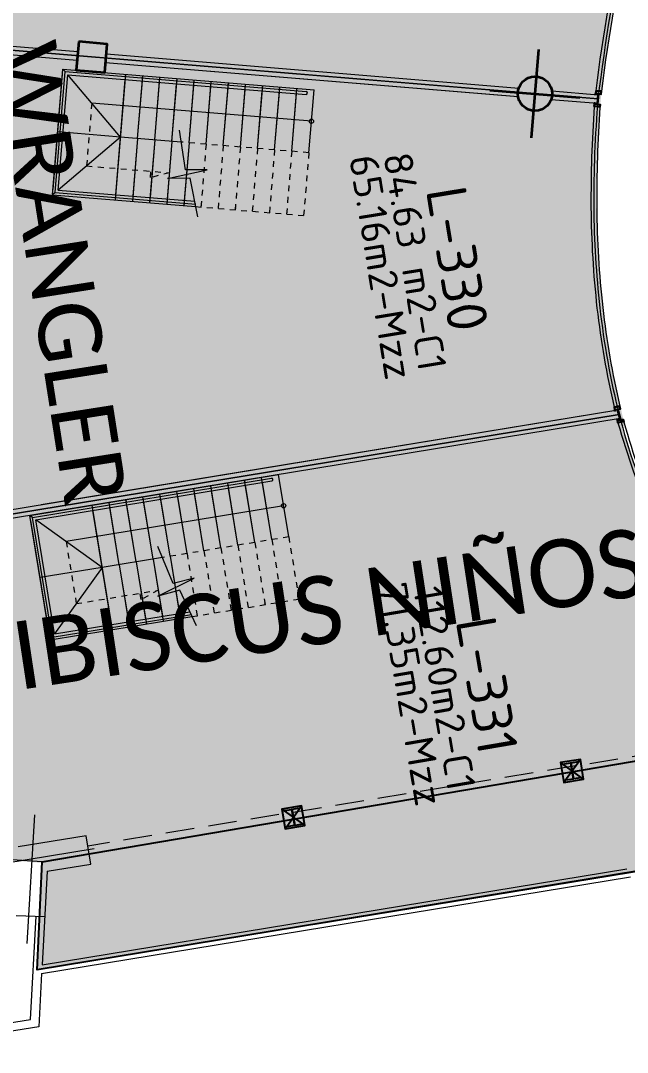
# Model space of a CAD drawing. Header units: metres. Extents: x 2 to 659295185, y -28 to 1124222152.
# Drawn here: x 655494.41 to 655505.01, y 1126531.21 to 1126549.21 of the extents above; entities that cross this region are included whole.
import ezdxf
from ezdxf.enums import TextEntityAlignment as Align

# ---------------------------------------------------------------- set-up
doc = ezdxf.new("R2010")
doc.units = ezdxf.units.M
doc.header["$MEASUREMENT"] = 0
for name, pattern in [('CCSM_C1_CUERPO BJ$0$CONTINUA', [0]), ('CCSM_C1_CUERPO CK$0$DASHED', [0.75, 0.5, -0.25]), ('CCSM_C1_CUERPO CK$0$HIDDEN', [0.375, 0.25, -0.125]), ('CONTINUA', [0]), ('DASHDOT', [1, 0.5, -0.25, 0, -0.25]), ('HIDDEN', [0.375, 0.25, -0.125])]:
    doc.linetypes.add(name, pattern=pattern)
doc.layers.get('0').update_dxf_attribs({"linetype": 'CONTINUOUS'})
for name, color, linetype in [('CCSM_C1_CUERPO BJ$0$-aa_niveles reales mz', 60, 'CONTINUOUS'), ('CCSM_C1_CUERPO BJ$0$A-AREAS COMERCIALES', 151, 'CONTINUOUS'), ('CCSM_C1_CUERPO BJ$0$A-FRENTE DE LOCAL', 4, 'CONTINUOUS'), ('CCSM_C1_CUERPO BJ$0$A-LOCAL ID', 7, 'CONTINUOUS'), ('CCSM_C1_CUERPO BJ$0$A-MARCOS LOCALES', 4, 'CONTINUOUS'), ('CCSM_C1_CUERPO BJ$0$A-PARED', 2, 'CCSM_C1_CUERPO BJ$0$CONTINUA'), ('CCSM_C1_CUERPO BJ$0$EQUIPOS', 5, 'CONTINUOUS'), ('CCSM_C1_CUERPO BJ$0$ID_AREA EXACTA', 7, 'CONTINUOUS'), ('CCSM_C1_CUERPO BJ$0$ID_Nº LOCAL', 7, 'CONTINUOUS'), ('CCSM_C1_CUERPO BJ$0$ID_RUBRO', 7, 'CONTINUOUS'), ('CCSM_C1_CUERPO CK$0$A-PROYECCIONES SUP', 5, 'CCSM_C1_CUERPO CK$0$DASHED')]:
    doc.layers.add(name, color=color, linetype=linetype)
for name, color, linetype, lineweight in [('CCSM_XREF ESTRUCTURA15$0$E-CA-COLUMNA', 2, 'CONTINUOUS', 35), ('CCSM_XREF ESTRUCTURA15$0$E-CJ-COLUMNA', 2, 'CONTINUOUS', 35), ('LOCALES ASIGNADOS', 41, 'DASHDOT', 0), ('NOMBRES LOCATARIOS', 7, 'CONTINUA', 0), ('XREF ESCALERAS', 252, 'CONTINUOUS', 0)]:
    doc.layers.add(name, color=color, linetype=linetype, lineweight=lineweight)
doc.styles.add('CCSM_C1_CUERPO BJ$0$ROMANS', font='romans__.ttf')
doc.styles.get("Standard").update_dxf_attribs({"font": 'tahoma.ttf'})

# ---------------------------------------------------------------- blocks, each defined once
blk = doc.blocks.new('CCSM_C1_CUERPO BJ$0$frente en elipse')
for points in [[(-0.09, 0.06), (-0.14, 0.065), (-0.14, -0.04), (-0.09, -0.04), (-0.09, 0.06)], [(0.095, 0.043), (0.141, 0.04), (0.14, -0.063), (0.09, -0.063), (0.09, 0.044), (0.095, 0.043)]]:
    blk.add_lwpolyline(points)
for points in [[(-0.135, -0.035), (-0.095, -0.035), (-0.095, 0.055), (-0.135, 0.06)], [(0.085, -0.057), (0.075, -0.057), (0.075, -0.062), (0.09, -0.062), (0.09, -0.005), (-0.09, 0.015), (-0.09, -0.04), (-0.075, -0.04), (-0.075, -0.035), (-0.085, -0.035), (-0.085, 0.01), (0.085, -0.01)], [(0.135, -0.058), (0.095, -0.058), (0.095, 0.039), (0.136, 0.035)]]:
    blk.add_lwpolyline(points, close=True)
blk = doc.blocks.new('CCSM_C1_CUERPO BJ$0$FRENTE DE LOCAL')
for points in [[(-0.14, 0), (-0.09, 0), (-0.09, -0.1), (-0.14, -0.1)], [(-0.135, -0.005), (-0.095, -0.005), (-0.095, -0.095), (-0.135, -0.095)], [(-0.085, -0.005), (-0.075, -0.005), (-0.075, 0), (-0.09, 0), (-0.09, -0.055), (0.09, -0.055), (0.09, 0), (0.075, 0), (0.075, -0.005), (0.085, -0.005), (0.085, -0.05), (-0.085, -0.05)], [(0.14, 0), (0.09, 0), (0.09, -0.1), (0.14, -0.1)], [(0.135, -0.005), (0.095, -0.005), (0.095, -0.095), (0.135, -0.095)]]:
    blk.add_lwpolyline(points, close=True)
blk = doc.blocks.new('CCSM_C1_CUERPO BJ$0$refuerzos')
at = {"layer": 'CCSM_C1_CUERPO BJ$0$-aa_niveles reales mz'}
blk.add_lwpolyline([(-1005676.254, 829072.727), (-1005676.254, 829072.377), (-1005675.904, 829072.377), (-1005675.904, 829072.727)], close=True, dxfattribs=at)
at = {"layer": 'CCSM_C1_CUERPO BJ$0$EQUIPOS'}
blk.add_line((-1005676.254, 829072.727), (-1005675.904, 829072.377), dxfattribs=at)
blk.add_lwpolyline([(-1005676.254, 829072.377), (-1005676.223, 829072.377), (-1005676.223, 829072.546), (-1005675.936, 829072.546), (-1005675.936, 829072.377), (-1005675.904, 829072.377), (-1005675.904, 829072.727), (-1005675.936, 829072.727), (-1005675.936, 829072.558), (-1005676.223, 829072.558), (-1005676.223, 829072.727), (-1005676.254, 829072.727)], close=True, dxfattribs=at)
blk = doc.blocks.new('CCSM_C1_CUERPO BJ$0$refuerzos1')
at = {"layer": 'CCSM_C1_CUERPO BJ$0$EQUIPOS'}
blk.add_line((-1005675.904, 829072.727), (-1005676.254, 829072.377), dxfattribs=at)
at = {"layer": 'CCSM_C1_CUERPO BJ$0$A-PARED'}
blk.add_blockref('CCSM_C1_CUERPO BJ$0$refuerzos', (0, 0), dxfattribs=at)
blk = doc.blocks.new('CCSM_C1_CUERPO BJ$0$IDENT LOCAL')
at = {"style": 'CCSM_C1_CUERPO BJ$0$ROMANS'}
for tag, height, p in [('AREA-EXACTA', 0.5, (0.587, 0.096)), ('NºLOCAL', 0.7, (1.17, 0.119)), ('RUBRO', 0.35, (0, 0)), ('USO', 0.35, (-0.587, -0.096))]:
    blk.add_attdef(tag, text='', height=height, rotation=279.3085, dxfattribs=at).set_placement(p, align=Align.BOTTOM_CENTER)
blk = doc.blocks.new('CCSM_XREF ESTRUCTURA15$0$CCSM_COLUM REDONDA')
at = {"color": 5}
for p, q in [((0, 0.774), (0, -0.774)), ((-0.789, 0), (0.789, 0))]:
    blk.add_line(p, q, dxfattribs=at)
blk.add_circle((0, 0), 0.3)
blk = doc.blocks.new('CCSM_XREF ESTRUCTURA15$0$CCSM_COLUMNA REC')
at = {"layer": 'CCSM_XREF ESTRUCTURA15$0$E-CA-COLUMNA'}
blk.add_lwpolyline([(-0.25, -0.25), (0.25, -0.25), (0.25, 0.25), (-0.25, 0.25)], close=True, dxfattribs=at)
blk = doc.blocks.new('stairs')
at = {"layer": 'XREF ESCALERAS'}
for p, q in [((655586.147, 1126406.541), (655586.147, 1126404.035)), ((655586.147, 1126406.541), (655588.347, 1126406.541)), ((655586.147, 1126406.541), (655586.147, 1126404.035)), ((655586.147, 1126406.541), (655588.347, 1126406.541)), ((655586.187, 1126406.501), (655586.147, 1126406.541)), ((655586.187, 1126406.501), (655588.307, 1126406.501)), ((655586.187, 1126406.501), (655586.187, 1126404.035)), ((655586.237, 1126406.541), (655588.257, 1126406.541)), ((655587.247, 1126405.441), (655587.247, 1126406.541)), ((655587.247, 1126405.441), (655587.247, 1126406.541)), ((655588.307, 1126406.501), (655588.347, 1126406.541)), ((655588.307, 1126406.501), (655588.307, 1126402.275)), ((655588.347, 1126406.541), (655588.347, 1126402.141)), ((655588.347, 1126406.541), (655588.347, 1126402.141)), ((655586.237, 1126406.451), (655588.257, 1126406.451)), ((655586.237, 1126406.451), (655586.237, 1126404.057)), ((655587.247, 1126405.441), (655586.237, 1126406.451)), ((655587.247, 1126405.441), (655588.257, 1126406.451)), ((655588.257, 1126406.451), (655588.257, 1126402.274)), ((655587.797, 1126402.141), (655587.797, 1126405.991)), ((655586.147, 1126405.441), (655586.187, 1126405.441)), ((655586.147, 1126405.441), (655588.347, 1126405.441)), ((655586.237, 1126405.441), (655588.257, 1126405.441)), ((655587.247, 1126404.376), (655587.247, 1126405.441)), ((655587.247, 1126404.376), (655587.247, 1126405.441)), ((655588.307, 1126405.441), (655588.347, 1126405.441)), ((655586.187, 1126405.141), (655586.147, 1126405.141)), ((655587.247, 1126405.141), (655586.147, 1126405.141)), ((655587.247, 1126405.141), (655586.237, 1126405.141)), ((655587.247, 1126405.141), (655588.257, 1126405.141)), ((655587.247, 1126405.141), (655588.347, 1126405.141)), ((655588.307, 1126405.141), (655588.347, 1126405.141)), ((655586.187, 1126404.841), (655586.147, 1126404.841)), ((655587.247, 1126404.841), (655586.147, 1126404.841)), ((655587.247, 1126404.841), (655586.237, 1126404.841)), ((655587.247, 1126404.841), (655588.257, 1126404.841)), ((655587.247, 1126404.841), (655588.347, 1126404.841)), ((655588.307, 1126404.841), (655588.347, 1126404.841)), ((655586.187, 1126404.541), (655586.147, 1126404.541)), ((655587.247, 1126404.541), (655586.147, 1126404.541)), ((655587.247, 1126404.541), (655586.237, 1126404.541)), ((655587.247, 1126404.541), (655588.257, 1126404.541)), ((655587.247, 1126404.541), (655588.347, 1126404.541)), ((655588.307, 1126404.541), (655588.347, 1126404.541)), ((655586.187, 1126404.241), (655586.147, 1126404.241)), ((655587.247, 1126404.241), (655586.147, 1126404.241)), ((655587.247, 1126404.241), (655586.237, 1126404.241)), ((655587.247, 1126404.241), (655588.257, 1126404.241)), ((655587.247, 1126404.241), (655588.347, 1126404.241)), ((655588.307, 1126404.241), (655588.347, 1126404.241)), ((655587.247, 1126403.941), (655588.257, 1126403.941)), ((655587.247, 1126403.941), (655588.347, 1126403.941)), ((655588.307, 1126403.941), (655588.347, 1126403.941)), ((655587.247, 1126403.641), (655588.257, 1126403.641)), ((655587.247, 1126403.641), (655588.347, 1126403.641)), ((655588.307, 1126403.641), (655588.347, 1126403.641)), ((655587.247, 1126403.341), (655588.257, 1126403.341)), ((655587.247, 1126403.341), (655588.347, 1126403.341)), ((655588.307, 1126403.341), (655588.347, 1126403.341)), ((655587.247, 1126403.041), (655588.257, 1126403.041)), ((655587.247, 1126403.041), (655588.347, 1126403.041)), ((655588.307, 1126403.041), (655588.347, 1126403.041)), ((655587.247, 1126402.741), (655588.257, 1126402.741)), ((655587.247, 1126402.741), (655588.347, 1126402.741)), ((655588.307, 1126402.741), (655588.347, 1126402.741)), ((655587.247, 1126402.441), (655588.257, 1126402.441)), ((655587.247, 1126402.441), (655588.347, 1126402.441)), ((655588.307, 1126402.441), (655588.347, 1126402.441)), ((655587.247, 1126402.141), (655588.347, 1126402.141)), ((655587.247, 1126402.141), (655588.347, 1126402.141))]:
    blk.add_line(p, q, dxfattribs=at)
at = {"layer": 'XREF ESCALERAS', "linetype": 'CCSM_C1_CUERPO CK$0$HIDDEN', "ltscale": 0.02}
for p, q in [((655587.247, 1126402.141), (655587.247, 1126404.376)), ((655587.247, 1126402.141), (655587.247, 1126404.376)), ((655586.147, 1126404.035), (655586.147, 1126404.032)), ((655586.187, 1126404.035), (655586.187, 1126404.043)), ((655586.187, 1126403.941), (655586.147, 1126403.941)), ((655586.187, 1126403.641), (655586.147, 1126403.641)), ((655586.187, 1126403.341), (655586.147, 1126403.341)), ((655586.187, 1126403.041), (655586.147, 1126403.041)), ((655586.187, 1126402.741), (655586.147, 1126402.741)), ((655586.187, 1126402.441), (655586.147, 1126402.441))]:
    blk.add_line(p, q, dxfattribs=at)
at = {"layer": 'XREF ESCALERAS', "linetype": 'HIDDEN', "ltscale": 0.02}
for p, q in [((655586.147, 1126404.035), (655586.147, 1126402.141)), ((655587.247, 1126403.941), (655586.147, 1126403.941)), ((655587.247, 1126403.641), (655586.147, 1126403.641)), ((655587.247, 1126403.341), (655586.147, 1126403.341)), ((655587.247, 1126403.041), (655586.147, 1126403.041)), ((655587.247, 1126402.741), (655586.147, 1126402.741)), ((655587.247, 1126402.441), (655586.147, 1126402.441)), ((655587.247, 1126402.141), (655586.147, 1126402.141)), ((655587.247, 1126402.141), (655586.147, 1126402.141))]:
    blk.add_line(p, q, dxfattribs=at)
at = {"layer": 'XREF ESCALERAS', "linetype": 'CCSM_C1_CUERPO CK$0$HIDDEN', "ltscale": 0.02}
blk.add_lwpolyline([(655587.797, 1126405.991), (655586.697, 1126405.991), (655586.697, 1126404.541), (655586.585, 1126404.861), (655586.697, 1126404.862)], dxfattribs=at)
at = {"layer": 'XREF ESCALERAS'}
blk.add_lwpolyline([(655585.973, 1126403.983), (655586.636, 1126404.168), (655586.594, 1126404.565), (655586.802, 1126403.885), (655586.771, 1126404.266), (655587.451, 1126404.424)], dxfattribs=at)
blk.add_circle((655587.797, 1126402.141), 0.0379, dxfattribs=at)
blk.add_circle((655587.797, 1126402.141), 0.0379, dxfattribs=at)
blk.add_arc((655588.282, 1126402.276), 0.0251, 184.3725, 356.1588, dxfattribs=at)

msp = doc.modelspace()

# ---------------------------------------------------------------- hatches: boundary and pattern name
at = {"layer": 'LOCALES ASIGNADOS'}
h = msp.add_hatch(color=256, dxfattribs=at)
edge = h.paths.add_edge_path()
edge.add_line((655492.8314, 1126548.8137), (655504.5407, 1126547.8428))
edge.add_arc((655533.0003, 1126544.8595), 28.6156, 149.86106, 174.01574, ccw=False)
edge.add_line((655508.2533, 1126559.2273), (655508.1132, 1126561.1143))
edge.add_line((655508.1132, 1126561.1143), (655483.9539, 1126557.1544))
edge.add_arc((656380.76, 1126466.6577), 901.3605, 174.2377892, 174.8828286)
edge.add_line((655482.9919, 1126547.0526), (655492.6203, 1126546.3418))
edge.add_line((655492.6203, 1126546.3418), (655492.8314, 1126548.8137))
h = msp.add_hatch(color=256, dxfattribs=at)
edge = h.paths.add_edge_path()
edge.add_arc((655524.2742, 1126546.1215), 19.8555, 175.01488, 180.48169)
edge.add_arc((655521.3007, 1126546.0909), 16.8818, 180.46265, 186.41592)
edge.add_arc((655518.3693, 1126545.7547), 13.9312, 186.38896, 194.18229)
edge.add_line((655504.8627, 1126542.3414), (655492.1816, 1126540.2628))
edge.add_arc((655817.3137, 1126519.8553), 325.7719, 174.899619, 176.408439, ccw=False)
edge.add_line((655492.8317, 1126548.8167), (655504.4938, 1126547.8469))
h = msp.add_hatch(color=256, dxfattribs=at)
edge = h.paths.add_edge_path()
edge.add_arc((655979.8049, 1126505.5767), 486.4616, 174.924506, 175.889845)
edge.add_line((655494.5945, 1126540.4434), (655504.9641, 1126542.1431))
edge.add_arc((655520.9359, 1126546.1952), 16.4778, 174.26149, 194.23587, ccw=False)
edge.add_line((655504.5407, 1126547.8428), (655495.2508, 1126548.6131))
for points in [[(655507.0636, 1126538.2135), (655506.5666, 1126538.7692), (655506.1706, 1126539.3123), (655505.9003, 1126539.7448), (655505.6361, 1126540.2334), (655505.3238, 1126540.9299), (655505.1392, 1126541.4203), (655504.9636, 1126541.9704), (655504.8632, 1126542.3415), (655492.1816, 1126540.2628), (655491.7773, 1126534.7358), (655494.8039, 1126534.5144), (655508.0408, 1126536.7823), (655507.6266, 1126537.7073)], [(655494.7814, 1126534.534), (655494.6978, 1126532.6499), (655508.853, 1126534.9735), (655508.0407, 1126536.7826)]]:
    msp.add_hatch(color=256, dxfattribs=at).paths.add_polyline_path(points)
h = msp.add_hatch(color=256, dxfattribs=at)
edge = h.paths.add_edge_path()
edge.add_line((655523.1959, 1126484.6977), (655511.4574, 1126482.7737))
edge.add_arc((492466.1192, 1099756.7687), 165221.2506, 9.306558127, 9.309002861, ccw=False)
edge.add_line((655512.5976, 1126475.8167), (655524.4397, 1126477.7575))
edge.add_arc((655211.3975, 1126425.2356), 317.4177, 9.524316, 10.79705)

# ---------------------------------------------------------------- linework, layer by layer
msp.add_lwpolyline([(655494.7814, 1126534.534), (655508.0407, 1126536.7826), (655508.853, 1126534.9735), (655494.6978, 1126532.6499), (655494.7814, 1126534.534)])
at = {"layer": 'CCSM_C1_CUERPO BJ$0$A-AREAS COMERCIALES', "lineweight": 5}
for points in [[(655484.0957, 1126557.1777), (655508.1127, 1126561.1142), (655508.2528, 1126559.2267, 0.0486078), (655505.8198, 1126553.8061, 0.0509398), (655504.4922, 1126547.8469), (655492.8316, 1126548.8167, 0.0002501), (655492.6432, 1126546.3377), (655483.1171, 1126547.0309), (655483.6041, 1126552.0802), (655484.0957, 1126557.1777)], [(655508.0409, 1126536.7822), (655508.853, 1126534.9735), (655499.4757, 1126533.4365), (655494.6978, 1126532.6499), (655494.6978, 1126532.6499), (655494.6978, 1126532.6499), (655494.7814, 1126534.534), (655491.8082, 1126534.7335), (655491.8003, 1126534.7417, 0.001155), (655492.1816, 1126540.2628), (655504.8632, 1126542.3415, 0.0447602), (655505.4963, 1126540.5274, 0.0519846), (655506.3833, 1126539.0084, 0.0654017), (655507.6266, 1126537.7073, -0.0020497), (655508.0408, 1126536.7823)]]:
    msp.add_lwpolyline(points, format="xyb", dxfattribs=at)
msp.add_lwpolyline([(655504.4934, 1126547.8468, 0.023858), (655504.419, 1126545.9545, 0.0259819), (655504.5242, 1126544.2044, 0.0340179), (655504.8623, 1126542.3414), (655492.1816, 1126540.2628, -0.0000078), (655492.8317, 1126548.8167)], format="xyb", close=True, dxfattribs=at)
at = {"layer": 'CCSM_C1_CUERPO BJ$0$A-FRENTE DE LOCAL', "lineweight": 5}
for points in [[(655508.185, 1126559.2089, 0.0481279), (655505.7495, 1126553.7537, 0.0488371), (655504.4534, 1126547.9913, 0.0573066)], [(655504.4257, 1126547.7126, 0.0182802), (655504.3694, 1126545.9542, 0.0259819), (655504.4749, 1126544.1989, 0.0281725), (655504.7738, 1126542.469, 0.0314882)], [(655504.5252, 1126547.7027, 0.0182172), (655504.4694, 1126545.955, 0.0259819), (655504.5743, 1126544.21, 0.0296317), (655504.875, 1126542.4858, 0.0314882)], [(655504.8414, 1126542.1961, 0.0372178), (655505.4512, 1126540.5068, 0.0526145), (655506.3561, 1126538.9616, 0.0629963), (655507.5606, 1126537.6969, 0.0641962)], [(655504.945, 1126542.2131, 0.0394427), (655505.5423, 1126540.5481, 0.0526145), (655506.4366, 1126539.0209, 0.0629962), (655507.6238, 1126537.7744, 0.0616782)]]:
    msp.add_lwpolyline(points, format="xyb", dxfattribs=at)
msp.add_arc((655534.5325, 1126544.2528), 30.2105, 161.73301, 172.91054, dxfattribs=at)
at = {"layer": 'CCSM_C1_CUERPO BJ$0$A-PARED', "lineweight": 5}
for p, q in [((655504.8791, 1126542.2681), (655504.8376, 1126542.4133)), ((655504.8791, 1126542.2681), (655504.8376, 1126542.4133)), ((655504.8791, 1126542.2681), (655504.8376, 1126542.4133)), ((655499.1839, 1126535.2328), (655499.1592, 1126535.3807)), ((655499.5507, 1126533.4438), (655508.7765, 1126534.956)), ((655494.7822, 1126532.7382), (655504.9956, 1126534.4123)), ((655494.7738, 1126532.5849), (655505.06, 1126534.2708)), ((655494.5807, 1126531.7833), (655494.6774, 1126533.5838))]:
    msp.add_line(p, q, dxfattribs=at)
for points in [[(655492.7529, 1126548.8926), (655495.4067, 1126548.6731)], [(655492.8918, 1126548.7306), (655495.3935, 1126548.5237)], [(655495.905, 1126548.632), (655503.1077, 1126548.0367)], [(655495.905, 1126548.6319), (655503.1072, 1126548.0367)], [(655495.8918, 1126548.4826), (655503.0953, 1126547.8872)], [(655495.8918, 1126548.4825), (655503.0949, 1126547.8872)], [(655503.6743, 1126547.8394), (655504.4819, 1126547.7726)], [(655503.6867, 1126547.9889), (655504.4968, 1126547.9219), (655504.4819, 1126547.7726)], [(655504.8786, 1126542.268), (655492.2567, 1126540.1991)], [(655504.8372, 1126542.4133), (655492.2676, 1126540.3529)], [(655504.8376, 1126542.4133), (655494.7679, 1126540.7628)], [(655494.8712, 1126534.3703), (655494.7822, 1126532.7382)], [(655494.7738, 1126532.5849), (655494.723, 1126531.6515), (655492.0228, 1126531.2236)], [(655492.1251, 1126531.3953), (655494.5808, 1126531.7833)]]:
    msp.add_lwpolyline(points, dxfattribs=at)
at = {"layer": 'CCSM_C1_CUERPO CK$0$A-PROYECCIONES SUP', "lineweight": 5}
msp.add_line((655506.3214, 1126536.5702), (655495.5796, 1126534.8095), dxfattribs=at)
at = {"layer": 'CCSM_XREF ESTRUCTURA15$0$E-CJ-COLUMNA', "color": 5, "lineweight": 5}
for p, q in [((655494.5235, 1126533.1096), (655494.6546, 1126535.3531)), ((655495.6903, 1126534.7579), (655494.1334, 1126534.5027))]:
    msp.add_line(p, q, dxfattribs=at)
at = {"layer": 'CCSM_XREF ESTRUCTURA15$0$E-CJ-COLUMNA', "lineweight": 5}
for p, q in [((655495.5503, 1126534.9883), (655494.3661, 1126534.7942)), ((655495.6312, 1126534.4949), (655495.5503, 1126534.9883)), ((655494.8712, 1126534.3703), (655495.6312, 1126534.4949)), ((655494.3283, 1126533.5948), (655494.828, 1126533.579))]:
    msp.add_line(p, q, dxfattribs=at)

# ---------------------------------------------------------------- block references
at = {"layer": 'CCSM_C1_CUERPO BJ$0$A-LOCAL ID', "lineweight": 5}
ref = msp.add_blockref('CCSM_C1_CUERPO BJ$0$IDENT LOCAL', (655500.067, 1126544.7361), dxfattribs=at)
ref.add_attrib('NºLOCAL', 'L-330', dxfattribs={"layer": 'CCSM_C1_CUERPO BJ$0$ID_Nº LOCAL', "height": 0.7, "rotation": 279.30845, "style": 'CCSM_C1_CUERPO BJ$0$ROMANS'}).set_placement((655501.4831, 1126544.9682), align=Align.BOTTOM_CENTER)
ref.add_attrib('RUBRO', '65.16m2-Mzz', dxfattribs={"layer": 'CCSM_C1_CUERPO BJ$0$ID_RUBRO', "height": 0.5, "rotation": 279.30845, "style": 'CCSM_C1_CUERPO BJ$0$ROMANS'}).set_placement((655500.3133, 1126544.8489), align=Align.BOTTOM_CENTER)
ref.add_attrib('AREA-EXACTA', '84.63 m2-C1', dxfattribs={"layer": 'CCSM_C1_CUERPO BJ$0$ID_AREA EXACTA', "height": 0.5, "rotation": 279.30845, "style": 'CCSM_C1_CUERPO BJ$0$ROMANS'}).set_placement((655500.9004, 1126544.9451), align=Align.BOTTOM_CENTER)
ref = msp.add_blockref('CCSM_C1_CUERPO BJ$0$IDENT LOCAL', (655500.5852, 1126537.2787), dxfattribs=dict(at, rotation=0.3939104778949754))
ref.add_attrib('NºLOCAL', 'L-331', dxfattribs={"layer": 'CCSM_C1_CUERPO BJ$0$ID_Nº LOCAL', "height": 0.7, "rotation": 279.70236, "style": 'CCSM_C1_CUERPO BJ$0$ROMANS'}).set_placement((655501.9996, 1126537.5205), align=Align.BOTTOM_CENTER)
ref.add_attrib('RUBRO', '71.35m2-Mzz', dxfattribs={"layer": 'CCSM_C1_CUERPO BJ$0$ID_RUBRO', "height": 0.5, "rotation": 279.70236, "style": 'CCSM_C1_CUERPO BJ$0$ROMANS'}).set_placement((655500.8306, 1126537.3931), align=Align.BOTTOM_CENTER)
ref.add_attrib('AREA-EXACTA', '112.60m2-C1', dxfattribs={"layer": 'CCSM_C1_CUERPO BJ$0$ID_AREA EXACTA', "height": 0.5, "rotation": 279.70236, "style": 'CCSM_C1_CUERPO BJ$0$ROMANS'}).set_placement((655501.4171, 1126537.4934), align=Align.BOTTOM_CENTER)
at = {"layer": 'CCSM_C1_CUERPO BJ$0$A-MARCOS LOCALES', "lineweight": 5, "xscale": -1}
for name, p, rotation in [('CCSM_C1_CUERPO BJ$0$FRENTE DE LOCAL', (655504.4396, 1126547.8519), 84.30845129491834), ('CCSM_C1_CUERPO BJ$0$FRENTE DE LOCAL', (655504.4396, 1126547.8519), 84.30845129491834), ('CCSM_C1_CUERPO BJ$0$FRENTE DE LOCAL', (655504.4396, 1126547.8519), 84.30845129491834), ('CCSM_C1_CUERPO BJ$0$frente en elipse', (655504.8584, 1126542.3406), 279.3084512798494), ('CCSM_C1_CUERPO BJ$0$frente en elipse', (655504.8584, 1126542.3406), 279.3084512798494), ('CCSM_C1_CUERPO BJ$0$frente en elipse', (655504.8584, 1126542.3406), 279.3084512798494)]:
    msp.add_blockref(name, p, dxfattribs=dict(at, rotation=rotation))
at = {"layer": 'CCSM_C1_CUERPO BJ$0$A-PARED', "lineweight": 5}
for p, rotation in [((25.0264, -4.1301), 279.3088946113644), ((1307662.6963, 2254998.1617), 99.47737627801817)]:
    msp.add_blockref('CCSM_C1_CUERPO BJ$0$refuerzos1', p, dxfattribs=dict(at, rotation=rotation))
at = {"layer": 'CCSM_XREF ESTRUCTURA15$0$E-CJ-COLUMNA', "lineweight": 5}
for name, p, rotation in [('CCSM_XREF ESTRUCTURA15$0$CCSM_COLUMNA REC', (655495.6492, 1126548.5779), 264.9585625434148), ('CCSM_XREF ESTRUCTURA15$0$CCSM_COLUM REDONDA', (655503.391, 1126547.9381), 355.2780682062571)]:
    msp.add_blockref(name, p, dxfattribs=dict(at, rotation=rotation))
at = {"layer": 'XREF ESCALERAS'}
for p, rotation in [((1724072.9133, 380405.3964), 85.27517600378565), ((1873112.0767, 661787.5427), 99.30877475924424)]:
    msp.add_blockref('stairs', p, dxfattribs=dict(at, rotation=rotation))

# ---------------------------------------------------------------- texts
at = {"layer": 'NOMBRES LOCATARIOS', "attachment_point": 1}
for s, width, insert, char_height, rotation in [('{\\fCalibri|b0|i0|c0|p34;\\C7;SONY STYLE}', 10.120687, (655494.5358, 1126557.9014, 976.861), 2.322183, 279.28131), ('{\\fCalibri|b0|i0|c0|p34;\\C7;WRANGLER}', 12.716055, (655495.0164, 1126548.9065, 462.7953), 1.100152, 278.91978), ('\\pt11.87;{\\fCalibri|b0|i0|c0|p34;\\C7;HIBISCUS NIÑOS}', 12.716055, (655493.0511, 1126538.5312, 499.1818), 1.186649, 8.61821)]:
    msp.add_mtext_dynamic_manual_height_columns(s, width=width, gutter_width=25, heights=[0], dxfattribs=dict(at, insert=insert, char_height=char_height, rotation=rotation))

doc.saveas('drawing.dxf')
